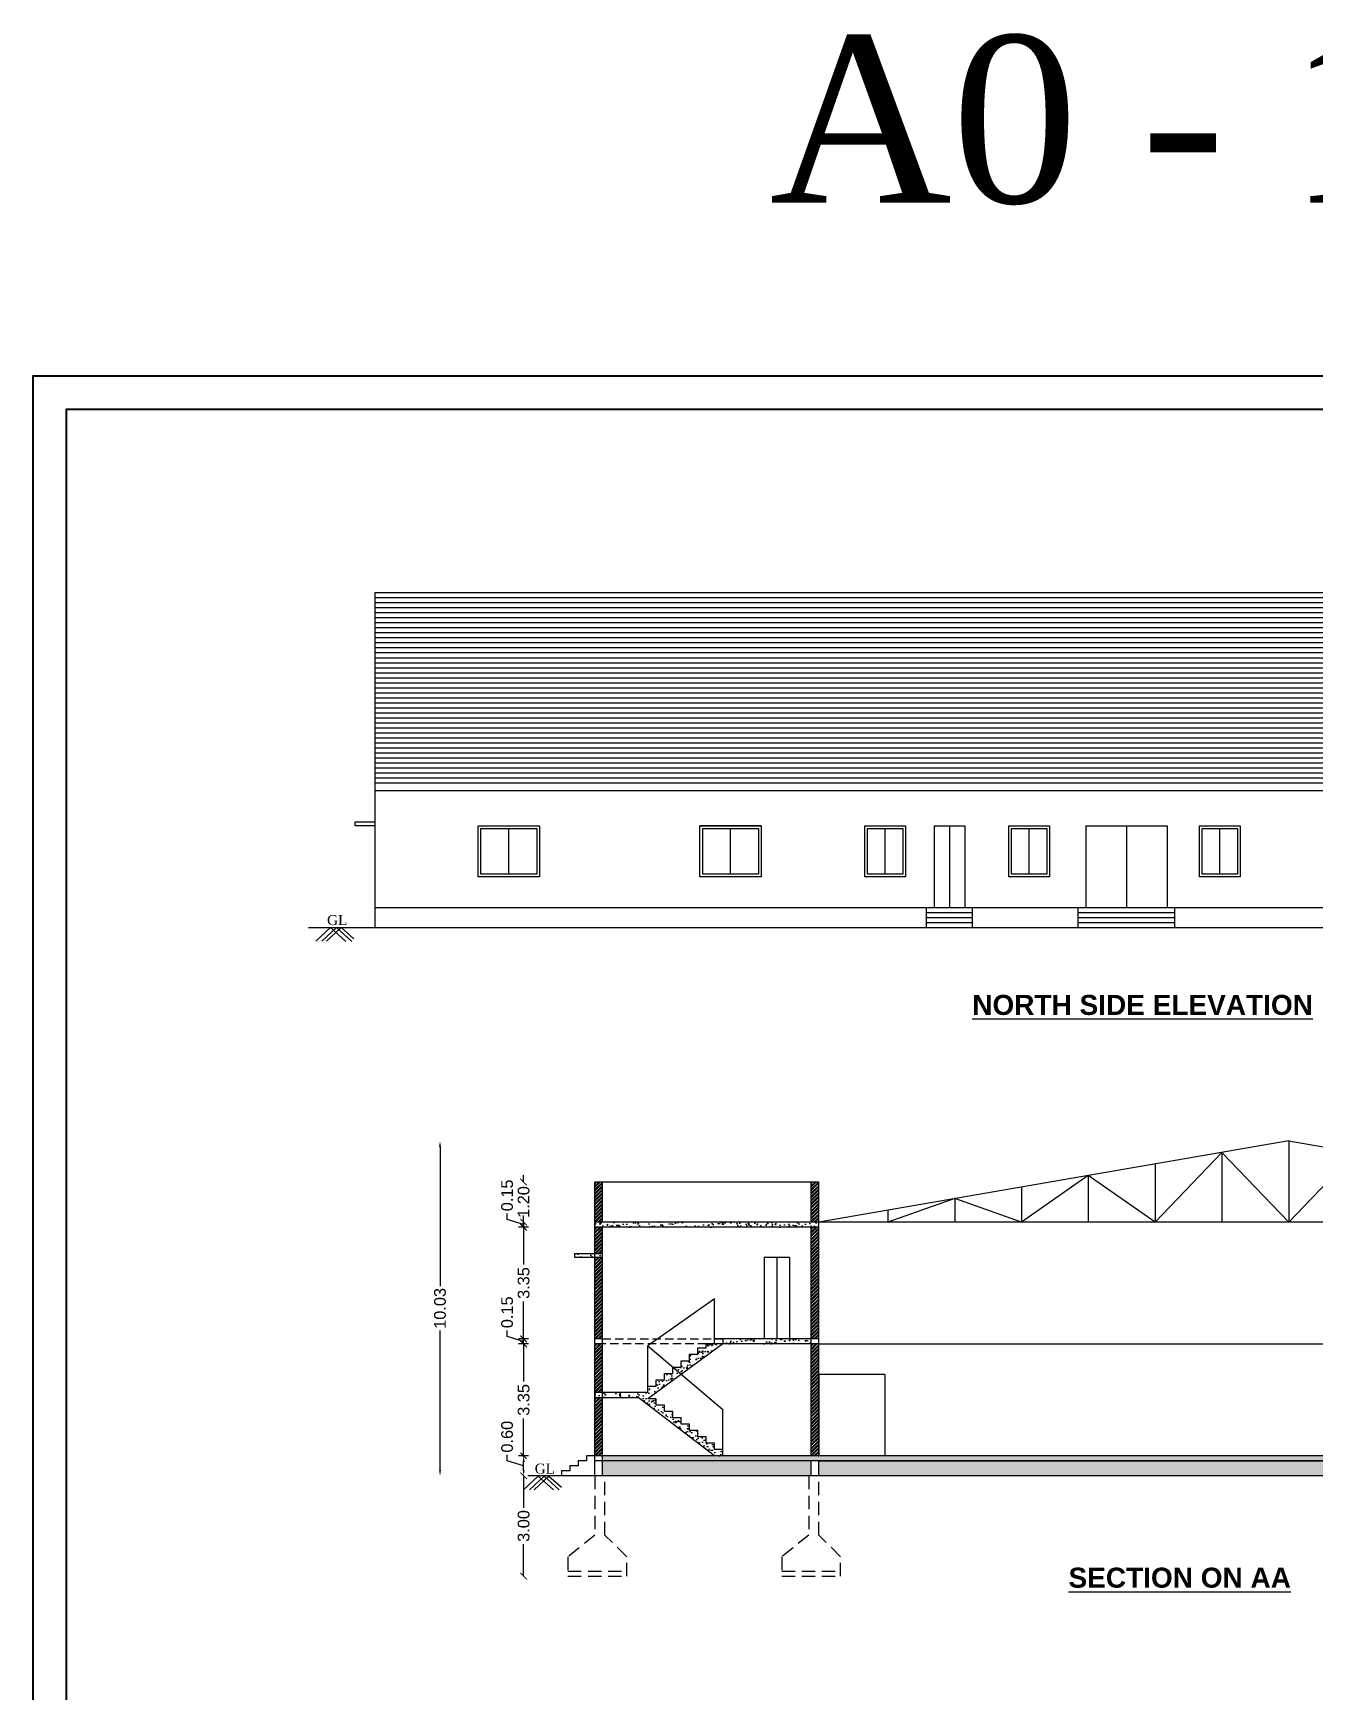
# Model space of a CAD drawing. Header units: metres. Extents: x 7359 to 7957, y 2407 to 2751.
# Drawn here: x 7762.86 to 7801.25, y 2486.7 to 2536.39 of the extents above; entities that cross this region are included whole.
import ezdxf

# ---------------------------------------------------------------- set-up
doc = ezdxf.new("R2010")
doc.units = ezdxf.units.M
doc.header["$MEASUREMENT"] = 0
doc.linetypes.add('DASHED', pattern=[0.75, 0.5, -0.25])
doc.linetypes.add('DASHED2', pattern=[0.375, 0.25, -0.125])
for name, color, linetype in [('BLK_1_FLR_0_REGULAR_ROOM_1', 4, 'Continuous'), ('BLK_1_FLR_1_REGULAR_ROOM_2', 117, 'Continuous'), ('BLK_1_HT_OF_BLDG', 5, 'Continuous'), ('BLK_1_PLINTH_HEIGHT', 7, 'Continuous')]:
    doc.layers.add(name, color=color, linetype=linetype)
doc.styles.get("Standard").update_dxf_attribs({"font": 'arial.ttf', "height": 0.35})
doc.styles.add('TI', font='ariblk.ttf', dxfattribs={"height": 9})
doc.dimstyles.new('Copy(2) of Standard', dxfattribs={"dimtxt": 0.3, "dimasz": 0.2, "dimexe": 0.18, "dimexo": 0.0625, "dimgap": 0.09, "dimtad": 0, "dimzin": 0, "dimdsep": 46, "dimtxsty": 'Standard', "dimblk": 'ARCHTICK', "dimcen": 0.09, "dimse1": 1, "dimse2": 1, "dimclrd": 251, "dimclrt": 1, "dimadec": 0, "dimazin": 0, "dimtfac": 1, "dimtofl": 0, "dimtmove": 0, "dimatfit": 3, "dimfxl": 0, "dimtolj": 1, "dimtzin": 0, "dimarcsym": 0})
doc.dimstyles.new('STANDARD$0', dxfattribs={"dimtxt": 0.25, "dimasz": 0.18, "dimexe": 0.15, "dimexo": 0.15, "dimgap": 0.1, "dimtad": 0, "dimzin": 0, "dimdsep": 46, "dimtxsty": 'Standard', "dimblk": 'OBLIQUE', "dimcen": 0.0625, "dimdle": 0.02, "dimadec": 0, "dimazin": 0, "dimtfac": 1, "dimtix": 1, "dimtofl": 0, "dimtmove": 2, "dimatfit": 3, "dimldrblk": 'OBLIQUE', "dimfxl": 0, "dimtolj": 1, "dimtzin": 0, "dimarcsym": 0})
pattern_1 = [(50, (-5223.04278, -1873.21812), (0.358630091, -0.0313760675), [0.0375, -0.4125]), (355, (-5223.04278, -1873.21812), (-0.069375667, 0.376096067), [0.03, -0.33]), (100.4514445, (-5223.0129, -1873.22073), (0.289254423, 0.3447199955), [0.031870096, -0.350571056]), (46.1842, (-5223.04278, -1873.1181), (0.533620665, -0.08275964), [0.05625, -0.61875]), (96.6356355, (-5222.9983, -1873.125), (0.467330973, 0.4870593), [0.04780517, -0.52585688]), (351.184164, (-5223.0428, -1873.1181), (0.467330973, 0.4870593), [0.045, -0.495]), (21, (-5222.99278, -1873.14312), (0.298453526, -0.2013094453), [0.0375, -0.4125]), (326, (-5222.99278, -1873.14312), (0.121657666, 0.362575023), [0.03, -0.33]), (71.4514447, (-5222.9679, -1873.1599), (0.420111188, 0.161265576), [0.031870095, -0.350571056]), (37.5, (-5223.04278, -1873.21812), (0.0060799277, 0.1664469269), [0, -0.326, 0, -0.335, 0, -0.33125]), (7.5, (-5223.04278, -1873.21812), (0.1315347687, 0.197205856), [0, -0.191, 0, -0.3185, 0, -0.12625]), (327.5, (-5223.15428, -1873.21812), (0.2669112181, -0.0112774359), [0, -0.125, 0, -0.39, 0, -0.5175]), (317.5, (-5223.20428, -1873.21812), (0.2915930847, 0.050052491), [0, -0.1625, 0, -0.259, 0, -0.3675])]
pattern_2 = [(45, (-5223.042775, -1873.21812), (-0.0530330086, 0.0530330086), []), (45, (-5223.00742, -1873.21812), (-0.0530330086, 0.0530330086), [])]
pattern_3 = [(37.5, (-5223.042775, -1873.21812), (-0.0031496679, 0.09634118845), [0, -0.076, 0, -0.085, 0, -0.08125]), (7.5, (-5223.04278, -1873.21812), (0.0884888353, 0.1411073033), [0, -0.041, 0, -0.0685, 0, -0.02625]), (327.5, (-5223.104275, -1873.21812), (0.1557070931, 0.0002829527), [0, -0.025, 0, -0.09, 0, -0.1175]), (317.5, (-5223.10428, -1873.21812), (0.1503063302, 0.0438837782), [0, -0.0125, 0, -0.059, 0, -0.0675])]

# ---------------------------------------------------------------- blocks, each defined once
blk = doc.blocks.new('_ArchTick')
at = {"color": 0, "linetype": 'ByBlock', "const_width": 0.15}
blk.add_lwpolyline([(-0.5, -0.5), (0.5, 0.5)], dxfattribs=at)
blk = doc.blocks.new('*D318')
at = {"color": 251, "lineweight": -2}
for p, q in [((7777.538, 2493.193), (7777.538, 2492.237)), ((7777.538, 2490.193), (7777.538, 2491.149))]:
    blk.add_line(p, q, dxfattribs=at)
at = {"layer": 'Defpoints', "color": 0}
for p in [(7777.538, 2493.193), (7778.865, 2493.193), (7778.865, 2490.193)]:
    blk.add_point(p, dxfattribs=at)
at = {"color": 251, "lineweight": -2, "xscale": 0.2, "yscale": 0.2, "zscale": 0.2}
for p, rotation in [((7777.538, 2493.193), 90), ((7777.538, 2490.193), 270)]:
    blk.add_blockref('_ArchTick', p, dxfattribs=dict(at, rotation=rotation))
at = {"color": 1, "insert": (7777.538, 2491.693), "char_height": 0.35, "attachment_point": 5, "rotation": 90}
blk.add_mtext('\\A1;3.00', dxfattribs=at)
blk = doc.blocks.new('*D319')
at = {"layer": 'BLK_1_PLINTH_HEIGHT', "color": 0, "lineweight": -2, "ltscale": 400}
for p, q in [((7777.044, 2493.641), (7777.044, 2493.821)), ((7777.538, 2493.493), (7777.044, 2493.641)), ((7777.538, 2493.373), (7777.538, 2493.613))]:
    blk.add_line(p, q, dxfattribs=at)
at = {"layer": 'BLK_1_PLINTH_HEIGHT', "color": 0, "ltscale": 400}
for points in [[(7777.508, 2493.613), (7777.568, 2493.613), (7777.538, 2493.793)], [(7777.508, 2493.373), (7777.568, 2493.373), (7777.538, 2493.193)]]:
    blk.add_solid(points, dxfattribs=at)
at = {"layer": 'Defpoints', "color": 0, "ltscale": 400}
for p in [(7777.538, 2493.793), (7779.668, 2493.793), (7778.865, 2493.193)]:
    blk.add_point(p, dxfattribs=at)
at = {"layer": 'BLK_1_PLINTH_HEIGHT', "color": 0, "ltscale": 400, "insert": (7777.044, 2494.365), "char_height": 0.35, "attachment_point": 5, "rotation": 90}
blk.add_mtext('\\A1;0.60', dxfattribs=at)
blk = doc.blocks.new('_Oblique')
at = {"color": 0, "lineweight": -2}
blk.add_line((-0.5, -0.5), (0.5, 0.5), dxfattribs=at)
blk = doc.blocks.new('*D320')
at = {"layer": 'BLK_1_FLR_0_REGULAR_ROOM_1', "color": 0, "lineweight": -2}
for p, q in [((7777.688, 2497.143), (7777.388, 2497.143)), ((7777.538, 2497.163), (7777.538, 2496.024)), ((7777.538, 2493.773), (7777.538, 2494.912)), ((7777.688, 2493.793), (7777.388, 2493.793))]:
    blk.add_line(p, q, dxfattribs=at)
at = {"layer": 'Defpoints', "color": 0}
for p in [(7777.538, 2497.143), (7779.668, 2497.143), (7779.668, 2493.793)]:
    blk.add_point(p, dxfattribs=at)
at = {"layer": 'BLK_1_FLR_0_REGULAR_ROOM_1', "color": 0, "lineweight": -2, "xscale": 0.18, "yscale": 0.18, "zscale": 0.18}
for p, rotation in [((7777.538, 2497.143), 90), ((7777.538, 2493.793), 270)]:
    blk.add_blockref('_Oblique', p, dxfattribs=dict(at, rotation=rotation))
at = {"layer": 'BLK_1_FLR_0_REGULAR_ROOM_1', "color": 0, "insert": (7777.538, 2495.468), "char_height": 0.35, "attachment_point": 5, "rotation": 90}
blk.add_mtext('\\A1;3.35', dxfattribs=at)
blk = doc.blocks.new('*D321')
at = {"color": 251, "lineweight": -2}
for p, q in [((7777.044, 2497.366), (7777.044, 2497.546)), ((7777.538, 2497.218), (7777.044, 2497.366)), ((7777.538, 2497.293), (7777.538, 2497.493)), ((7777.538, 2497.143), (7777.538, 2497.293)), ((7777.538, 2497.143), (7777.538, 2496.943))]:
    blk.add_line(p, q, dxfattribs=at)
at = {"layer": 'Defpoints', "color": 0}
for p in [(7777.538, 2497.293), (7779.668, 2497.293), (7779.668, 2497.143)]:
    blk.add_point(p, dxfattribs=at)
at = {"color": 251, "lineweight": -2, "xscale": 0.2, "yscale": 0.2, "zscale": 0.2}
for p, rotation in [((7777.538, 2497.293), 270), ((7777.538, 2497.143), 90)]:
    blk.add_blockref('_ArchTick', p, dxfattribs=dict(at, rotation=rotation))
at = {"color": 1, "insert": (7777.044, 2498.092), "char_height": 0.35, "attachment_point": 5, "rotation": 90}
blk.add_mtext('\\A1;0.15', dxfattribs=at)
blk = doc.blocks.new('*D322')
at = {"layer": 'BLK_1_FLR_1_REGULAR_ROOM_2', "color": 0, "lineweight": -2}
for p, q in [((7777.688, 2500.643), (7777.388, 2500.643)), ((7777.538, 2500.663), (7777.538, 2499.524)), ((7777.538, 2497.273), (7777.538, 2498.412)), ((7777.688, 2497.293), (7777.388, 2497.293))]:
    blk.add_line(p, q, dxfattribs=at)
at = {"layer": 'Defpoints', "color": 0}
for p in [(7777.538, 2500.643), (7779.668, 2500.643), (7779.668, 2497.293)]:
    blk.add_point(p, dxfattribs=at)
at = {"layer": 'BLK_1_FLR_1_REGULAR_ROOM_2', "color": 0, "lineweight": -2, "xscale": 0.18, "yscale": 0.18, "zscale": 0.18}
for p, rotation in [((7777.538, 2500.643), 90), ((7777.538, 2497.293), 270)]:
    blk.add_blockref('_Oblique', p, dxfattribs=dict(at, rotation=rotation))
at = {"layer": 'BLK_1_FLR_1_REGULAR_ROOM_2', "color": 0, "insert": (7777.538, 2498.968), "char_height": 0.35, "attachment_point": 5, "rotation": 90}
blk.add_mtext('\\A1;3.35', dxfattribs=at)
blk = doc.blocks.new('*D323')
at = {"color": 251, "lineweight": -2}
for p, q in [((7777.044, 2500.866), (7777.044, 2501.046)), ((7777.538, 2500.718), (7777.044, 2500.866)), ((7777.538, 2500.793), (7777.538, 2500.993)), ((7777.538, 2500.643), (7777.538, 2500.793)), ((7777.538, 2500.643), (7777.538, 2500.443))]:
    blk.add_line(p, q, dxfattribs=at)
at = {"layer": 'Defpoints', "color": 0}
for p in [(7777.538, 2500.793), (7779.668, 2500.793), (7779.668, 2500.643)]:
    blk.add_point(p, dxfattribs=at)
at = {"color": 251, "lineweight": -2, "xscale": 0.2, "yscale": 0.2, "zscale": 0.2}
for p, rotation in [((7777.538, 2500.793), 270), ((7777.538, 2500.643), 90)]:
    blk.add_blockref('_ArchTick', p, dxfattribs=dict(at, rotation=rotation))
at = {"color": 1, "insert": (7777.044, 2501.592), "char_height": 0.35, "attachment_point": 5, "rotation": 90}
blk.add_mtext('\\A1;0.15', dxfattribs=at)
blk = doc.blocks.new('*D324')
at = {"color": 251, "lineweight": -2}
for p, q in [((7777.538, 2501.993), (7777.538, 2502.193)), ((7777.538, 2500.793), (7777.538, 2500.593))]:
    blk.add_line(p, q, dxfattribs=at)
at = {"layer": 'Defpoints', "color": 0}
for p in [(7777.538, 2501.993), (7779.668, 2501.993), (7779.668, 2500.793)]:
    blk.add_point(p, dxfattribs=at)
at = {"color": 251, "lineweight": -2, "xscale": 0.2, "yscale": 0.2, "zscale": 0.2}
for p, rotation in [((7777.538, 2501.993), 270), ((7777.538, 2500.793), 90)]:
    blk.add_blockref('_ArchTick', p, dxfattribs=dict(at, rotation=rotation))
at = {"color": 1, "insert": (7777.538, 2501.393), "char_height": 0.35, "attachment_point": 5, "rotation": 90}
blk.add_mtext('\\A1;1.20', dxfattribs=at)
blk = doc.blocks.new('*D386')
at = {"layer": 'BLK_1_HT_OF_BLDG', "color": 0, "lineweight": -2}
for p, q in [((7775.035, 2503.043), (7775.035, 2498.872)), ((7775.035, 2493.373), (7775.035, 2497.544))]:
    blk.add_line(p, q, dxfattribs=at)
at = {"layer": 'BLK_1_HT_OF_BLDG', "color": 0}
for points in [[(7775.005, 2503.043), (7775.065, 2503.043), (7775.035, 2503.223)], [(7775.005, 2493.373), (7775.065, 2493.373), (7775.035, 2493.193)]]:
    blk.add_solid(points, dxfattribs=at)
at = {"layer": 'Defpoints', "color": 0}
for p in [(7800.441, 2503.223), (7775.035, 2493.193), (7800.441, 2493.193)]:
    blk.add_point(p, dxfattribs=at)
at = {"layer": 'BLK_1_HT_OF_BLDG', "color": 0, "insert": (7775.035, 2498.208), "char_height": 0.35, "attachment_point": 5, "rotation": 90}
blk.add_mtext('\\A1;10.03', dxfattribs=at)

msp = doc.modelspace()

# ---------------------------------------------------------------- hatches: boundary and pattern name
h = msp.add_hatch()
h.set_pattern_fill('ANSI32', color=256, scale=0.2)
h.set_pattern_definition(pattern_2)
h.paths.add_polyline_path([(7779.66829, 2500.79309), (7779.89829, 2500.79309), (7779.89829, 2501.99309), (7779.66829, 2501.99309)])
h = msp.add_hatch()
h.set_pattern_fill('ANSI32', color=256, scale=0.2)
h.set_pattern_definition(pattern_2)
h.paths.add_polyline_path([(7786.37252, 2501.99309), (7786.14396, 2501.99309), (7786.14396, 2500.79309), (7786.37252, 2500.79309)])
h = msp.add_hatch()
h.set_pattern_fill('AR-CONC', color=256, scale=0.05)
h.set_pattern_definition(pattern_1)
h.paths.add_polyline_path([(7786.37252, 2500.64309), (7786.37252, 2500.79309), (7779.66829, 2500.79309), (7779.66829, 2500.64309)])
h = msp.add_hatch()
h.set_pattern_fill('ANSI32', color=256, scale=0.2)
h.set_pattern_definition(pattern_2)
h.paths.add_polyline_path([(7779.89829, 2500.64309), (7779.66829, 2500.64309), (7779.66829, 2499.85309), (7779.89829, 2499.85309)])
h = msp.add_hatch()
h.set_pattern_fill('ANSI32', color=256, scale=0.2)
h.set_pattern_definition(pattern_2)
h.paths.add_polyline_path([(7786.37252, 2500.64309), (7786.14396, 2500.64309), (7786.14396, 2497.29309), (7786.37252, 2497.29309)])
h = msp.add_hatch()
h.set_pattern_fill('AR-CONC', color=256, scale=0.05)
h.set_pattern_definition(pattern_1)
h.paths.add_polyline_path([(7779.66829, 2499.73309), (7779.66829, 2499.85309), (7779.06829, 2499.85309), (7779.06829, 2499.73309)])
h.paths.add_polyline_path([(7779.89829, 2499.73309), (7779.89829, 2499.85309), (7779.66829, 2499.85309), (7779.66829, 2499.73309)])
h = msp.add_hatch()
h.set_pattern_fill('ANSI32', color=256, scale=0.2)
h.set_pattern_definition(pattern_2)
h.paths.add_polyline_path([(7779.89829, 2499.73309), (7779.66829, 2499.73309), (7779.66829, 2497.29309), (7779.89829, 2497.29309)])
h = msp.add_hatch()
h.set_pattern_fill('AR-CONC', color=256, scale=0.05)
h.set_pattern_definition(pattern_1)
h.paths.add_polyline_path([(7783.5029, 2497.29309), (7783.5029, 2497.14309), (7786.14396, 2497.14309), (7786.14396, 2497.29309)])
h = msp.add_hatch()
h.set_pattern_fill('ANSI32', color=256, scale=0.2)
h.set_pattern_definition(pattern_2)
h.paths.add_polyline_path([(7779.89829, 2497.14309), (7779.66829, 2497.14309), (7779.66829, 2495.69309), (7779.89829, 2495.69309)])
h = msp.add_hatch()
h.set_pattern_fill('AR-CONC', color=256, scale=0.05)
h.set_pattern_definition(pattern_1)
h.paths.add_polyline_path([(7783.2529, 2493.79309), (7783.5029, 2493.79309), (7783.5029, 2493.98309), (7783.2529, 2493.98309), (7783.2529, 2494.17309), (7783.0029, 2494.17309), (7783.0029, 2494.36309), (7782.7529, 2494.36309), (7782.7529, 2494.55309), (7782.5029, 2494.55309), (7782.5029, 2494.74309), (7782.2529, 2494.74309), (7782.2529, 2494.93309), (7782.0029, 2494.93309), (7782.0029, 2495.12309), (7781.7529, 2495.12309), (7781.7529, 2495.31309), (7781.5029, 2495.31309), (7781.5029, 2495.50309), (7781.2529, 2495.50309), (7783.5029, 2497.14309), (7783.0029, 2497.14309), (7783.0029, 2497.02309), (7782.7529, 2497.02309), (7782.7529, 2496.83309), (7782.5029, 2496.83309), (7782.5029, 2496.64309), (7782.2529, 2496.64309), (7782.2529, 2496.45309), (7782.0029, 2496.45309), (7782.0029, 2496.26309), (7781.7529, 2496.26309), (7781.7529, 2496.07309), (7781.5029, 2496.07309), (7781.5029, 2495.88309), (7781.2529, 2495.88309), (7781.2529, 2495.69309), (7780.96342, 2495.69309), (7779.89829, 2495.69309), (7779.89829, 2495.54309), (7780.96342, 2495.54309)])
h = msp.add_hatch()
h.set_pattern_fill('ANSI32', color=256, scale=0.2)
h.set_pattern_definition(pattern_2)
h.paths.add_polyline_path([(7786.14396, 2493.79309), (7786.37252, 2493.79309), (7786.37252, 2497.14309), (7786.14396, 2497.14309)])
h = msp.add_hatch()
h.set_pattern_fill('AR-CONC', color=256, scale=0.05)
h.set_pattern_definition(pattern_1)
h.paths.add_polyline_path([(7779.66829, 2495.69309), (7779.66829, 2495.54309), (7779.89829, 2495.54309), (7779.89829, 2495.69309)])
h = msp.add_hatch()
h.set_pattern_fill('ANSI32', color=256, scale=0.2)
h.set_pattern_definition(pattern_2)
h.paths.add_polyline_path([(7779.89829, 2495.54309), (7779.66829, 2495.54309), (7779.66829, 2493.79309), (7779.89829, 2493.79309)])
h = msp.add_hatch()
h.set_pattern_fill('AR-CONC', color=256, scale=0.05)
h.set_pattern_definition(pattern_1)
h.paths.add_polyline_path([(7779.89829, 2493.79309), (7779.89829, 2493.64309), (7810.62455, 2493.64309), (7810.62455, 2493.79309)])
h = msp.add_hatch()
h.set_pattern_fill('AR-SAND', color=256, scale=0.05)
h.set_pattern_definition(pattern_3)
h.paths.add_polyline_path([(7786.14396, 2493.19309), (7786.14396, 2493.64309), (7779.89829, 2493.64309), (7779.89829, 2493.19309)])
h = msp.add_hatch()
h.set_pattern_fill('AR-SAND', color=256, scale=0.05)
h.set_pattern_definition(pattern_3)
h.paths.add_polyline_path([(7810.62455, 2493.19309), (7810.62455, 2493.64309), (7786.37252, 2493.64309), (7786.37534, 2493.19309)])

# ---------------------------------------------------------------- linework, layer by layer
for p, q in [((7773.09417, 2509.6144), (7773.09417, 2519.6444)), ((7773.09417, 2519.6444), (7815.61245, 2519.6444)), ((7773.09417, 2519.4944), (7815.61245, 2519.4944)), ((7773.09417, 2519.3444), (7815.61245, 2519.3444)), ((7773.09417, 2519.1944), (7815.61245, 2519.1944)), ((7773.09417, 2519.0444), (7815.61245, 2519.0444)), ((7773.09417, 2518.8944), (7815.61245, 2518.8944)), ((7773.09417, 2518.7444), (7815.61245, 2518.7444)), ((7773.09417, 2518.5944), (7815.61245, 2518.5944)), ((7773.09417, 2518.4444), (7815.61245, 2518.4444)), ((7773.09417, 2518.2944), (7815.61245, 2518.2944)), ((7773.09417, 2518.1444), (7815.61245, 2518.1444)), ((7773.09417, 2517.9944), (7815.61245, 2517.9944)), ((7773.09417, 2517.8444), (7815.61245, 2517.8444)), ((7773.09417, 2517.6944), (7815.61245, 2517.6944)), ((7773.09417, 2517.5444), (7815.61245, 2517.5444)), ((7773.09417, 2517.3944), (7815.61245, 2517.3944)), ((7773.09417, 2517.2444), (7815.61245, 2517.2444)), ((7773.09417, 2517.0944), (7815.61245, 2517.0944)), ((7773.09417, 2516.9444), (7815.61245, 2516.9444)), ((7773.09417, 2516.7944), (7815.61245, 2516.7944)), ((7773.09417, 2516.6444), (7815.61245, 2516.6444)), ((7773.09417, 2516.4944), (7815.61245, 2516.4944)), ((7773.09417, 2516.3444), (7815.61245, 2516.3444)), ((7773.09417, 2516.1944), (7815.61245, 2516.1944)), ((7773.09417, 2516.0444), (7815.61245, 2516.0444)), ((7773.09417, 2515.8944), (7815.61245, 2515.8944)), ((7773.09417, 2515.7444), (7815.61245, 2515.7444)), ((7773.09417, 2515.5944), (7815.61245, 2515.5944)), ((7773.09417, 2515.4444), (7815.61245, 2515.4444)), ((7773.09417, 2515.2944), (7815.61245, 2515.2944)), ((7773.09417, 2515.1444), (7815.61245, 2515.1444)), ((7773.09417, 2514.9944), (7815.61245, 2514.9944)), ((7773.09417, 2514.8444), (7815.61245, 2514.8444)), ((7773.09417, 2514.6944), (7815.61245, 2514.6944)), ((7773.09417, 2514.5444), (7815.61245, 2514.5444)), ((7773.09417, 2514.3944), (7815.61245, 2514.3944)), ((7773.09417, 2514.2444), (7815.61245, 2514.2444)), ((7773.09417, 2514.0944), (7815.61245, 2514.0944)), ((7773.09417, 2513.9444), (7815.61245, 2513.9444)), ((7773.09417, 2513.7144), (7826.39787, 2513.7144)), ((7772.49417, 2512.6544), (7772.49417, 2512.7744)), ((7772.49417, 2512.7744), (7773.09417, 2512.7744)), ((7773.09417, 2512.6544), (7772.49417, 2512.6544)), ((7777.09599, 2511.2144), (7777.09599, 2512.5744)), ((7784.64563, 2512.6544), (7782.8172, 2512.6544)), ((7783.73142, 2511.2144), (7783.73142, 2512.5744)), ((7788.35967, 2511.2144), (7788.35967, 2512.5744)), ((7789.82935, 2512.6544), (7790.74356, 2512.6544)), ((7789.82935, 2512.6544), (7789.82935, 2510.2144)), ((7790.28645, 2512.6544), (7790.28645, 2510.2144)), ((7790.74356, 2512.6544), (7790.74356, 2510.2144)), ((7792.66722, 2511.2144), (7792.66722, 2512.5744)), ((7794.36232, 2512.6544), (7796.80022, 2512.6544)), ((7794.36232, 2512.6544), (7794.36232, 2510.2144)), ((7795.58127, 2512.6544), (7795.58127, 2510.2144)), ((7796.80022, 2512.6544), (7796.80022, 2510.2144)), ((7798.38105, 2511.2144), (7798.38105, 2512.5744)), ((7784.64563, 2511.1344), (7782.8172, 2511.1344)), ((7773.09417, 2510.2144), (7826.39787, 2510.2144)), ((7789.60022, 2509.6144), (7789.60022, 2510.2144)), ((7790.97154, 2509.6144), (7790.97154, 2510.2144)), ((7794.13377, 2509.6144), (7794.13377, 2510.2144)), ((7797.02877, 2509.6144), (7797.02877, 2510.2144)), ((7789.60022, 2510.0644), (7790.97154, 2510.0644)), ((7789.60022, 2509.9144), (7790.97154, 2509.9144)), ((7789.60022, 2509.7644), (7790.97154, 2509.7644)), ((7794.13377, 2510.0644), (7797.02877, 2510.0644)), ((7794.13377, 2509.9144), (7797.02877, 2509.9144)), ((7794.13377, 2509.7644), (7797.02877, 2509.7644)), ((7771.09417, 2509.6144), (7828.39787, 2509.6144)), ((7800.44124, 2503.22309), (7786.37252, 2500.79309)), ((7798.44124, 2502.87764), (7796.44124, 2500.79309)), ((7798.44124, 2502.87764), (7798.44124, 2500.79309)), ((7800.44124, 2500.79309), (7798.44124, 2502.87764)), ((7800.44124, 2503.22309), (7814.50996, 2500.79309)), ((7800.44124, 2503.22309), (7800.44124, 2500.79309)), ((7800.44124, 2500.79309), (7802.44124, 2502.87764)), ((7796.44124, 2502.53219), (7796.44124, 2500.79309)), ((7779.66829, 2493.19309), (7779.66829, 2501.99309)), ((7786.37252, 2501.99309), (7779.66829, 2501.99309)), ((7779.89829, 2500.79309), (7779.89829, 2501.99309)), ((7786.14396, 2500.79309), (7786.14396, 2501.99309)), ((7786.37252, 2493.79309), (7786.37252, 2501.99309)), ((7794.44124, 2502.18675), (7792.44124, 2500.79309)), ((7792.44124, 2501.8413), (7792.44124, 2500.79309)), ((7794.44124, 2502.18675), (7794.44124, 2500.79309)), ((7796.44124, 2500.79309), (7794.44124, 2502.18675)), ((7790.44124, 2501.49585), (7788.44124, 2500.79309)), ((7790.44124, 2501.49585), (7790.44124, 2500.79309)), ((7792.44124, 2500.79309), (7790.44124, 2501.49585)), ((7786.37252, 2500.79309), (7779.66829, 2500.79309)), ((7814.50996, 2500.79309), (7786.37252, 2500.79309)), ((7788.44124, 2501.1504), (7788.44124, 2500.79309)), ((7786.37252, 2500.64309), (7779.66829, 2500.64309)), ((7779.89829, 2493.19309), (7779.89829, 2500.64309)), ((7786.14396, 2493.79309), (7786.14396, 2500.64309)), ((7779.06829, 2499.73309), (7779.06829, 2499.85309)), ((7779.06829, 2499.85309), (7779.66829, 2499.85309)), ((7779.66829, 2499.85309), (7779.89829, 2499.85309)), ((7779.66829, 2499.73309), (7779.06829, 2499.73309)), ((7779.89829, 2499.73309), (7779.66829, 2499.73309)), ((7785.49783, 2499.73309), (7784.73599, 2499.73309)), ((7784.73599, 2499.73309), (7784.73599, 2497.29309)), ((7785.11691, 2499.73309), (7785.11691, 2497.29309)), ((7785.49783, 2499.73309), (7785.49783, 2497.29309)), ((7783.2529, 2498.49309), (7781.2529, 2497.08309)), ((7783.2529, 2497.29309), (7783.2529, 2498.49309)), ((7779.89829, 2497.29309), (7779.66829, 2497.29309)), ((7786.37252, 2497.29309), (7783.2529, 2497.29309)), ((7779.89829, 2497.14309), (7779.66829, 2497.14309)), ((7781.2529, 2495.88309), (7781.2529, 2497.08309)), ((7781.2529, 2497.08309), (7783.5029, 2495.18309)), ((7786.37252, 2497.14309), (7783.0029, 2497.14309)), ((7786.37252, 2497.14309), (7814.50996, 2497.14309)), ((7786.37505, 2496.23309), (7786.37505, 2493.79309)), ((7788.35331, 2496.23309), (7786.37505, 2496.23309)), ((7788.35331, 2496.23309), (7788.35331, 2493.79309)), ((7783.5029, 2493.98309), (7783.5029, 2495.18309)), ((7814.50996, 2493.79309), (7779.66829, 2493.79309)), ((7814.50996, 2493.64309), (7779.66829, 2493.64309)), ((7786.14396, 2493.19309), (7786.14396, 2493.64309)), ((7786.37252, 2493.19309), (7786.37252, 2493.64309)), ((7816.50996, 2493.19309), (7777.66829, 2493.19309))]:
    msp.add_line(p, q)
at = {"linetype": 'DASHED2'}
for p, q in [((7779.89829, 2497.29309), (7783.2529, 2497.29309)), ((7783.0029, 2497.14309), (7779.89829, 2497.14309))]:
    msp.add_line(p, q, dxfattribs=at)
at = {"linetype": 'DASHED', "ltscale": 0.8}
for p, q in [((7778.86512, 2490.34309), (7780.62372, 2490.34309)), ((7785.26744, 2490.34309), (7787.02604, 2490.34309))]:
    msp.add_line(p, q, dxfattribs=at)
at = {"lineweight": 40}
for points in [[(7849.72809, 2526.13212), (7849.72809, 2443.13212), (7762.85815, 2443.13212), (7762.85815, 2526.13212)], [(7848.72809, 2525.13212), (7848.72809, 2444.13212), (7763.85815, 2444.13212), (7763.85815, 2525.13212)]]:
    msp.add_lwpolyline(points, close=True, dxfattribs=at)
for points in [[(7776.18178, 2512.6544), (7778.01021, 2512.6544), (7778.01021, 2511.1344), (7776.18178, 2511.1344)], [(7776.26178, 2512.5744), (7777.93021, 2512.5744), (7777.93021, 2511.2144), (7776.26178, 2511.2144)], [(7782.8172, 2512.6544), (7784.64563, 2512.6544), (7784.64563, 2511.1344), (7782.8172, 2511.1344)], [(7782.8972, 2512.5744), (7784.56563, 2512.5744), (7784.56563, 2511.2144), (7782.8972, 2511.2144)], [(7787.75019, 2512.6544), (7788.96914, 2512.6544), (7788.96914, 2511.1344), (7787.75019, 2511.1344)], [(7787.83019, 2512.5744), (7788.88914, 2512.5744), (7788.88914, 2511.2144), (7787.83019, 2511.2144)], [(7792.05774, 2512.6544), (7793.27669, 2512.6544), (7793.27669, 2511.1344), (7792.05774, 2511.1344)], [(7792.13774, 2512.5744), (7793.19669, 2512.5744), (7793.19669, 2511.2144), (7792.13774, 2511.2144)], [(7797.77157, 2512.6544), (7798.99052, 2512.6544), (7798.99052, 2511.1344), (7797.77157, 2511.1344)], [(7797.85157, 2512.5744), (7798.91052, 2512.5744), (7798.91052, 2511.2144), (7797.85157, 2511.2144)], [(7786.37534, 2493.19309), (7786.37252, 2493.64309), (7810.62455, 2493.64309), (7810.62455, 2493.19309)]]:
    msp.add_lwpolyline(points, close=True)
for points in [[(7771.31761, 2509.20725), (7771.75619, 2509.6144), (7772.21418, 2509.19999)], [(7771.49461, 2509.20725), (7771.9332, 2509.6144), (7772.39118, 2509.19999)], [(7771.64193, 2509.20725), (7772.08051, 2509.6144), (7772.45283, 2509.2775)], [(7781.2529, 2495.69309), (7781.2529, 2495.88309), (7781.5029, 2495.88309), (7781.5029, 2496.07309), (7781.7529, 2496.07309), (7781.7529, 2496.26309), (7782.0029, 2496.26309), (7782.0029, 2496.45309), (7782.2529, 2496.45309), (7782.2529, 2496.64309), (7782.5029, 2496.64309), (7782.5029, 2496.64309), (7782.5029, 2496.83309), (7782.7529, 2496.83309), (7782.7529, 2497.02309), (7783.0029, 2497.02309), (7783.0029, 2497.14309), (7783.2529, 2497.14309), (7783.2529, 2497.29309), (7783.5029, 2497.29309), (7783.5029, 2497.14309), (7781.2529, 2495.50309)], [(7781.2529, 2495.69309), (7780.96342, 2495.69309), (7779.66829, 2495.69309), (7779.66829, 2495.54309), (7780.96342, 2495.54309)], [(7783.5029, 2493.79309), (7783.2529, 2493.79309), (7780.96342, 2495.54309)], [(7783.5029, 2493.79309), (7783.5029, 2493.98309), (7783.2529, 2493.98309), (7783.2529, 2494.17309), (7783.0029, 2494.17309), (7783.0029, 2494.36309), (7782.7529, 2494.36309), (7782.7529, 2494.55309), (7782.5029, 2494.55309), (7782.5029, 2494.74309), (7782.2529, 2494.74309), (7782.2529, 2494.93309), (7782.0029, 2494.93309), (7782.0029, 2495.12309), (7781.7529, 2495.12309), (7781.7529, 2495.31309), (7781.5029, 2495.31309), (7781.5029, 2495.50309), (7781.2529, 2495.50309)], [(7779.66829, 2493.79309), (7779.41829, 2493.79309), (7779.41829, 2493.64309), (7779.16829, 2493.64309), (7779.16829, 2493.49309), (7778.91829, 2493.49309), (7778.91829, 2493.34309), (7778.66829, 2493.34309), (7778.66829, 2493.19309)], [(7777.53306, 2492.7801), (7777.97165, 2493.18725), (7778.42963, 2492.77284)], [(7777.71007, 2492.7801), (7778.14865, 2493.18725), (7778.60663, 2492.77284)], [(7777.85738, 2492.7801), (7778.29597, 2493.18725), (7778.66829, 2492.85035)]]:
    msp.add_lwpolyline(points)
at = {"linetype": 'DASHED', "ltscale": 0.8}
for points in [[(7779.66829, 2493.19309), (7779.66829, 2491.41309), (7778.86512, 2490.77309), (7778.86512, 2490.19309), (7780.62372, 2490.19309), (7780.62372, 2490.77309), (7779.97302, 2491.41309), (7779.97302, 2493.19309)], [(7786.0706, 2493.19309), (7786.0706, 2491.41309), (7785.26744, 2490.77309), (7785.26744, 2490.19309), (7787.02604, 2490.19309), (7787.02604, 2490.77309), (7786.37534, 2491.41309), (7786.37534, 2493.19309)]]:
    msp.add_lwpolyline(points, dxfattribs=at)

# ---------------------------------------------------------------- texts
at = {"attachment_point": 1}
for s, width, insert, char_height in [('{\\fTimes New Roman|b0|i0|c0|p18;A0 - 1:100}', 51.1726844, (7784.89939, 2536.31613), 5), ('{\\fTimes New Roman|b0|i0|c0|p18;GL}', 0.5839661, (7771.65536, 2509.98767), 0.3), ('{\\fTimes New Roman|b0|i0|c0|p18;GL}', 0.5839661, (7777.87082, 2493.56052), 0.3)]:
    msp.add_mtext_dynamic_manual_height_columns(s, width=width, gutter_width=1, heights=[0], dxfattribs=dict(at, insert=insert, char_height=char_height))
at = {"char_height": 0.6, "attachment_point": 4, "style": 'TI'}
for s, insert in [('{\\fArial|b1|i0|c0|p34;\\LNORTH SIDE ELEVATION}', (7790.96589, 2507.29224)), ('{\\fArial|b1|i0|c0|p34;\\LSECTION ON AA}', (7793.84732, 2490.14053))]:
    msp.add_mtext(s, dxfattribs=dict(at, insert=insert))

# ---------------------------------------------------------------- dimensions: what is measured, and where the dimension line sits
for base, p1, p2, picture, middle in [((7777.53751, 2500.79309), (7779.66829, 2500.64309), (7779.66829, 2500.79309), '*D323', (7777.0438, 2501.1362)), ((7777.53751, 2501.99309), (7779.66829, 2500.79309), (7779.66829, 2501.99309), '*D324', (7777.53751, 2501.39309)), ((7777.53751, 2497.29309), (7779.66829, 2497.14309), (7779.66829, 2497.29309), '*D321', (7777.0438, 2497.6362))]:
    dim = msp.add_linear_dim(base=base, p1=p1, p2=p2, angle=270, dimstyle='Copy(2) of Standard', override={"dimpost": '\\X', "dimtmove": 1})
    dim.commit()
    dim.dimension.update_dxf_attribs({"geometry": picture, "text_midpoint": middle})
dim = msp.add_aligned_dim(p1=(7778.86512, 2490.19309), p2=(7778.86512, 2493.19309), distance=1.32762, dimstyle='Copy(2) of Standard', override={"dimpost": '\\X'})
dim.commit()
dim.dimension.update_dxf_attribs({"geometry": '*D318', "text_midpoint": (7777.53751, 2491.69309)})
at = {"layer": 'BLK_1_FLR_0_REGULAR_ROOM_1', "color": 4}
dim = msp.add_linear_dim(base=(7777.53751, 2497.14309), p1=(7779.66829, 2493.79309), p2=(7779.66829, 2497.14309), angle=270, dimstyle='STANDARD$0', dxfattribs=at)
dim.commit()
dim.dimension.update_dxf_attribs({"geometry": '*D320', "text_midpoint": (7777.53751, 2495.46809)})
at = {"layer": 'BLK_1_FLR_1_REGULAR_ROOM_2', "color": 4}
dim = msp.add_linear_dim(base=(7777.53751, 2500.64309), p1=(7779.66829, 2497.29309), p2=(7779.66829, 2500.64309), angle=270, dimstyle='STANDARD$0', dxfattribs=at)
dim.commit()
dim.dimension.update_dxf_attribs({"geometry": '*D322', "text_midpoint": (7777.53751, 2498.96809)})
at = {"layer": 'BLK_1_HT_OF_BLDG'}
dim = msp.add_aligned_dim(p1=(7800.44124, 2503.22309), p2=(7800.44124, 2493.19309), distance=-25.40628, dimstyle='STANDARD$0', override={"dimtxt": 0.3, "dimexe": 0.18, "dimexo": 0.0625, "dimgap": 0.09, "dimcen": 0.09, "dimdle": 0, "dimse1": 1, "dimse2": 1, "dimtix": 0, "dimtmove": 0, "dimfxl": 1, "dimfxlon": 0}, dxfattribs=at)
dim.commit()
dim.dimension.update_dxf_attribs({"geometry": '*D386', "text_midpoint": (7775.03495, 2498.20809)})
at = {"layer": 'BLK_1_PLINTH_HEIGHT', "ltscale": 400}
dim = msp.add_linear_dim(base=(7777.53751, 2493.79309), p1=(7778.86512, 2493.19309), p2=(7779.66829, 2493.79309), angle=270, dimstyle='STANDARD$0', override={"dimtxt": 0.3, "dimexe": 0.18, "dimexo": 0.0625, "dimgap": 0.09, "dimcen": 0.09, "dimdle": 0, "dimse1": 1, "dimse2": 1, "dimtix": 0, "dimtmove": 1, "dimfxl": 0, "dimfxlon": 0}, dxfattribs=at)
dim.commit()
dim.dimension.update_dxf_attribs({"geometry": '*D319', "text_midpoint": (7777.0438, 2493.9112)})

doc.saveas('drawing.dxf')
